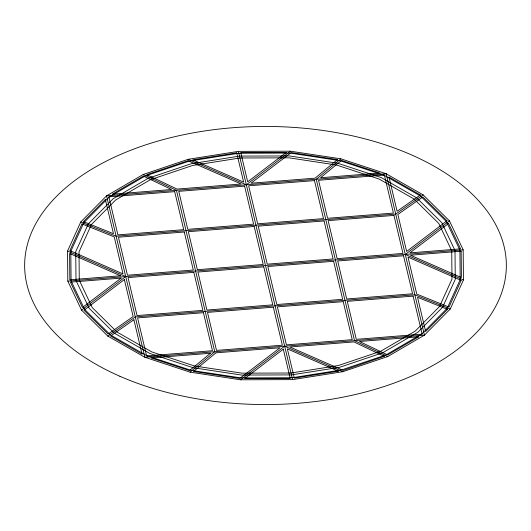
<?xml version="1.0" encoding="UTF-8"?>
<svg xmlns="http://www.w3.org/2000/svg" width="531" height="531" viewBox="0 0 531 531"><rect width="100%" height="100%" fill="white"/><g stroke="black" fill="none" stroke-linecap="round" stroke-linejoin="round"><path stroke-width="0.8" d="M67.537 251.07L80.752 221.978L106.558 195.859L143.191 174.48L188.166 159.307L238.406 151.368L290.497 151.209L340.882 158.835L386.13 173.737L423.154 194.884L449.438 220.85L463.185 249.855L463.463 279.93L450.248 309.022L424.442 335.141L387.809 356.52L342.834 371.693L292.594 379.632L240.503 379.791L190.118 372.165L144.87 357.263L107.846 336.116L81.562 310.15L67.815 281.145L67.537 251.07L125.714 276.558L81.562 310.15M340.882 158.835L316.237 179.266L354.549 340.676L387.809 356.52M190.118 372.165L214.763 351.734L176.451 190.324L143.191 174.48M290.497 151.209L246.344 184.795L188.166 159.307M240.503 379.791L284.656 346.205L342.834 371.693M449.438 220.85L405.286 254.442L463.463 279.93M107.846 336.116L135.292 316.914L414.864 294.791L450.248 309.022M423.154 194.884L395.708 214.086L116.136 236.209L80.752 221.978M67.815 281.145L463.185 249.855M238.406 151.368L292.594 379.632M81.986 223.916L69.866 250.605L123.013 273.896L114.225 236.886L81.986 223.916M83.812 222.701L70.815 251.309L71.088 280.886L84.608 309.407L110.455 334.942L146.868 355.743L191.372 370.399L240.921 377.899L292.143 377.747L341.552 369.934L385.785 355.013L421.813 333.992L447.188 308.299L460.185 279.691L459.912 250.114L446.392 221.593L420.545 196.058L384.132 175.257L339.628 160.601L290.079 153.101L238.857 153.253L189.448 161.066L145.215 175.987L109.187 197.008L83.812 222.701M88.398 223.783L75.734 251.667L75.999 280.494L89.175 308.299L114.371 333.189L149.868 353.467L193.244 367.751L241.539 375.059L291.473 374.906L339.634 367.299L382.745 352.75L417.864 332.26L442.602 307.217L455.266 279.333L455.001 250.506L441.825 222.701L416.629 197.811L381.132 177.533L337.756 163.249L289.461 155.941L239.527 156.094L191.366 163.701L148.255 178.25L113.136 198.74L88.398 223.783M91.458 224.5L79.013 251.906L79.272 280.235L92.221 307.562L116.986 332.021L151.866 351.947L194.492 365.978L241.957 373.167L291.021 373.014L338.353 365.54L380.72 351.243L415.229 331.105L439.542 306.5L451.987 279.094L451.728 250.765L438.779 223.438L414.014 198.979L379.134 179.053L336.508 165.022L289.043 157.833L239.979 157.986L192.647 165.46L150.28 179.757L115.771 199.895L91.458 224.5M461.134 280.395L449.014 307.084L416.775 294.114L407.987 257.104L461.134 280.395M105.344 199.47L83.453 221.626L113.468 233.7L105.344 199.47M447.547 309.374L425.656 331.53L417.532 297.3L447.547 309.374M337.524 159.552L315.069 178.164L250.964 183.235L291.3 152.55L337.524 159.552M341.493 160.395L320.585 177.726L379.871 173.033L341.493 160.395M210.415 353.274L189.507 370.605L151.129 357.967L210.415 353.274M215.931 352.836L193.476 371.448L239.7 378.45L280.036 347.765L215.931 352.836M121.095 278.118L82.438 307.522L70.404 282.134L121.095 278.118M286.355 152.404L247.698 181.808L240.749 152.543L286.355 152.404M124.354 279.552L84.017 310.237L108.132 334.052L133.142 316.562L124.354 279.552M446.983 220.763L406.646 251.448L397.858 214.438L422.868 196.948L446.983 220.763M283.302 349.192L244.645 378.596L290.251 378.457L283.302 349.192M448.562 223.478L409.905 252.882L460.596 248.866L448.562 223.478M133.898 319.748L110.614 336.03L142.076 354.197L133.898 319.748M420.386 194.97L397.102 211.252L388.977 177.022L420.386 194.97M143.33 176.08L112.253 194.213L171.54 189.521L143.33 176.08M418.747 336.787L387.67 354.92L359.46 341.479L418.747 336.787M384.245 356.354L343.272 370.399L289.833 346.989L353.938 341.918L384.245 356.354M188.014 160.72L146.755 174.646L177.062 189.082L241.167 184.011L188.014 160.72M236.693 152.862L192.707 159.811L243.643 182.126L236.693 152.862M338.293 371.189L294.307 378.138L287.357 348.874L338.293 371.189M386.13 173.737L106.558 195.859L144.87 357.263L424.442 335.141L386.13 173.737M174.699 191.658L108.862 196.868L117.889 234.875L183.719 229.664L174.699 191.658M244.592 186.129L178.755 191.339L187.782 229.346L253.612 224.135L244.592 186.129M314.485 180.6L248.647 185.804L257.674 223.816L323.505 218.606L314.485 180.6M384.378 175.064L318.54 180.274L327.567 218.287L393.398 213.077L384.378 175.064M184.277 232.007L118.44 237.218L127.467 275.231L193.297 270.02L184.277 232.007M254.17 226.478L188.332 231.689L197.359 269.702L263.19 264.491L254.17 226.478M324.063 220.949L258.225 226.16L267.252 264.166L333.083 258.955L324.063 220.949M393.956 215.42L328.118 220.63L337.145 258.637L402.976 253.426L393.956 215.42M120.537 275.775L69.846 279.791L69.607 253.46L120.537 275.775M193.855 272.363L128.024 277.574L137.044 315.58L202.882 310.37L193.855 272.363M263.748 266.834L197.917 272.045L206.937 310.051L272.775 304.84L263.748 266.834M333.641 261.298L267.81 266.509L276.83 304.522L342.668 299.311L333.641 261.298M403.533 255.769L337.703 260.98L346.723 298.993L412.56 293.782L403.533 255.769M461.154 251.209L410.463 255.225L461.393 277.54L461.154 251.209M203.433 312.713L137.602 317.923L146.622 355.936L212.46 350.725L203.433 312.713M273.326 307.183L207.495 312.394L216.515 350.4L282.353 345.196L273.326 307.183M343.218 301.654L277.388 306.865L286.408 344.871L352.245 339.661L343.218 301.654M413.111 296.125L347.281 301.336L356.301 339.342L422.138 334.132L413.111 296.125M119.9 376.267A240.848 139.049 0 0 0 504.45 282.917A240.848 139.049 0 0 0 172.15 137.317A240.848 139.049 0 0 0 119.9 376.267"/></g></svg>
